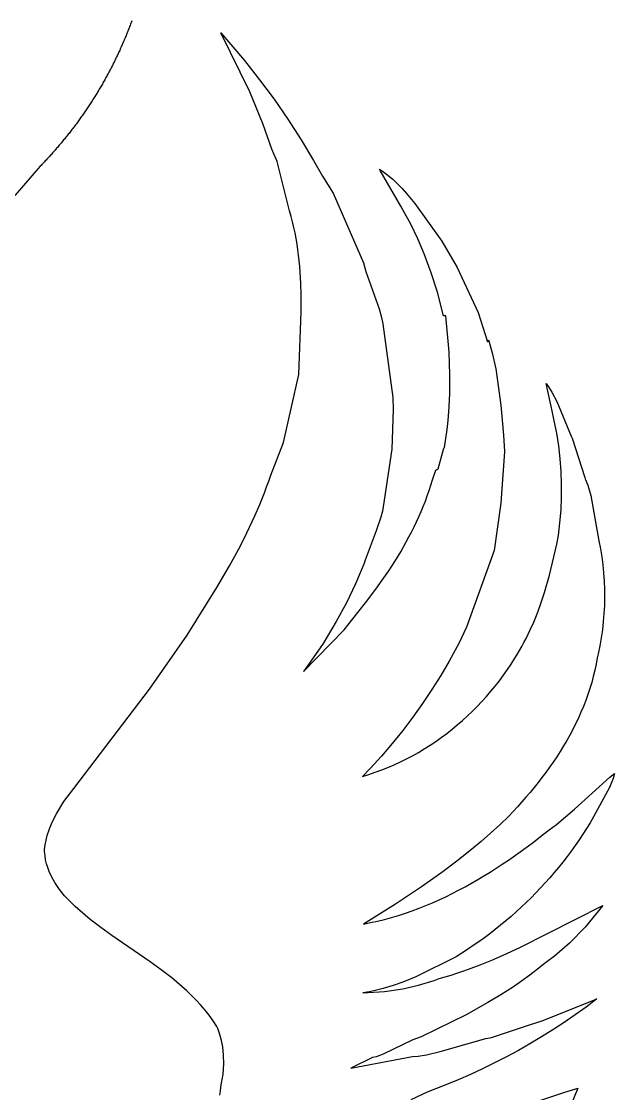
# Model space of a CAD drawing. Extents: x -388 to -35, y 578 to 1063.
# Drawn here: x -119.4 to -35.6, y 833.3 to 984.9 of the extents above; entities that cross this region are included whole.
import ezdxf

# ---------------------------------------------------------------- set-up
doc = ezdxf.new("R2010")
doc.units = 0
doc.layers.add('color#3f3f3fff', color=1, linetype='CONTINUOUS')
doc.layers.add('color#7d7d7dff', color=1, linetype='CONTINUOUS')

msp = doc.modelspace()

# ---------------------------------------------------------------- linework, layer by layer
at = {"layer": 'color#3f3f3fff'}
for points in [[(-91.36, 833.1), (-91.26, 833.66), (-91.21, 834.25), (-90.91, 836.03), (-90.81, 837.53), (-90.83, 838.73), (-90.96, 839.92), (-91.13, 840.8), (-91.37, 841.67), (-91.67, 842.52), (-91.79, 842.8), (-92.32, 843.6), (-92.88, 844.37), (-93.46, 845.12), (-94.08, 845.83), (-94.71, 846.52), (-95.37, 847.19), (-96.04, 847.83), (-96.74, 848.46), (-97.45, 849.07), (-98.17, 849.66), (-98.91, 850.24), (-99.67, 850.8), (-101.19, 851.91), (-106.65, 855.66), (-108.18, 856.77), (-108.93, 857.33), (-109.67, 857.91), (-110.4, 858.51), (-111.12, 859.12), (-111.81, 859.75), (-112.49, 860.4), (-113.3, 861.24), (-114.03, 862.15), (-114.68, 863.13), (-115.11, 863.9), (-115.47, 864.7), (-115.67, 865.25), (-115.84, 865.8), (-115.98, 866.37), (-116.07, 866.95), (-116.13, 867.53), (-116.14, 867.82), (-116.05, 868.49), (-115.92, 869.14), (-115.75, 869.79), (-115.44, 870.74), (-115.05, 871.66), (-114.45, 872.86), (-113.39, 874.58), (-112, 876.45), (-101.3, 890.49), (-95.97, 898.1), (-91.77, 904.84), (-90, 907.9), (-88.74, 910.23), (-87.94, 911.8), (-87.17, 913.39), (-86.43, 914.99), (-85.73, 916.61), (-85.07, 918.25), (-84.76, 919.08), (-84.46, 919.91), (-84.17, 920.74), (-82.38, 925.36), (-80.21, 934.98), (-79.86, 943.81), (-79.87, 946.22), (-79.92, 947.83), (-80.01, 949.43), (-80.07, 950.23), (-80.14, 951.03), (-80.23, 951.82), (-80.33, 952.62), (-80.45, 953.41), (-80.58, 954.2), (-80.73, 954.99), (-80.9, 955.77), (-81.08, 956.55), (-81.29, 957.33), (-81.51, 958.11), (-83.28, 965.1), (-84.02, 966.84), (-85.24, 970.34), (-87.13, 974.92), (-91.2, 983.26), (-89.51, 981.32), (-87.86, 979.35), (-85.74, 976.65), (-83.7, 973.88), (-81.76, 971.06), (-79.89, 968.17), (-78.12, 965.23), (-76.85, 963), (-75.36, 960.6), (-71.04, 950.75), (-70.73, 949.54), (-68.84, 944.25), (-68.51, 943.05), (-68.34, 942.12), (-66.93, 931.7), (-66.86, 930.01), (-67.05, 924.4), (-68.3, 916.26), (-68.39, 915.67), (-68.59, 914.8), (-69.25, 912.85), (-70.84, 908.71), (-71, 908.14), (-72.17, 905.37), (-73.47, 902.67), (-74.9, 900.03), (-76.78, 896.95), (-78.81, 893.97), (-79.52, 893), (-73.81, 898.85), (-72.77, 900.21), (-70.77, 902.69), (-69.33, 904.6), (-68.4, 905.89), (-67.5, 907.21), (-66.63, 908.55), (-65.8, 909.91), (-65.01, 911.3), (-64.63, 912), (-64.27, 912.7), (-63.91, 913.42), (-63.57, 914.13), (-63.23, 914.86), (-62.92, 915.58), (-62.61, 916.32), (-62.32, 917.06), (-62.04, 917.8), (-61.78, 918.56), (-61.53, 919.31), (-61.3, 920.08), (-60.82, 921.43), (-60.57, 921.6), (-60.51, 921.62), (-59.69, 924.56), (-59.62, 924.65), (-59.41, 925.92), (-59.23, 927.2), (-59.09, 928.48), (-58.93, 930.41), (-58.85, 932.34), (-58.84, 934.92), (-58.96, 938.14), (-59.42, 943.28), (-59.76, 943.25), (-60.62, 946.59), (-61.49, 949.33), (-62.49, 952.03), (-63.39, 954.15), (-64.39, 956.22), (-65.48, 958.25), (-65.77, 958.75), (-68.7, 963.79), (-68.78, 963.98), (-68.39, 963.72), (-68, 963.45), (-67.63, 963.17), (-67.27, 962.88), (-66.92, 962.57), (-66.24, 961.94), (-65.59, 961.27), (-64.98, 960.58), (-63.8, 959.13), (-59.98, 953.83), (-57.82, 950.1), (-54.84, 943.72), (-53.52, 939.57), (-53.39, 939.86), (-52.87, 938.04), (-52.37, 935.75), (-51.64, 930.62), (-51.28, 926.4), (-51.11, 924.07), (-51.65, 916.76), (-52.6, 910.09), (-56.5, 899.23), (-57.57, 896.96), (-57.8, 896.51), (-58.94, 894.45), (-60.14, 892.42), (-61.4, 890.42), (-62.71, 888.45), (-64.08, 886.53), (-65.51, 884.65), (-66.99, 882.81), (-68.53, 881.02), (-70.12, 879.27), (-71.21, 878.14), (-70.29, 878.42), (-69.39, 878.73), (-68.49, 879.07), (-67.6, 879.42), (-66.71, 879.8), (-65.84, 880.21), (-64.98, 880.63), (-64.13, 881.08), (-63.3, 881.55), (-62.47, 882.04), (-61.66, 882.56), (-60.86, 883.09), (-60.07, 883.64), (-59.3, 884.22), (-58.54, 884.81), (-57.8, 885.42), (-57.07, 886.05), (-56.36, 886.69), (-55.66, 887.36), (-54.98, 888.04), (-54.32, 888.74), (-53.67, 889.45), (-53.05, 890.18), (-52.44, 890.92), (-51.85, 891.68), (-51.28, 892.45), (-50.73, 893.24), (-50.2, 894.04), (-49.69, 894.86), (-49.34, 895.4), (-49.01, 895.95), (-48.69, 896.5), (-48.38, 897.06), (-48.09, 897.63), (-47.53, 898.78), (-47.01, 899.94), (-46.53, 901.12), (-46.08, 902.32), (-45.48, 904.14), (-44.77, 906.61), (-43.75, 910.97), (-43.49, 912.22), (-43.29, 914.02), (-43.14, 915.83), (-43.07, 917.64), (-43.07, 919.45), (-43.13, 921.26), (-43.26, 923.07), (-43.47, 924.87), (-43.74, 926.66), (-44.09, 928.44), (-44.37, 929.61), (-45.25, 933.71), (-44.9, 933.23), (-44.42, 932.47), (-43.75, 931.16), (-41.72, 926.23), (-41.58, 925.97), (-39.79, 920.39), (-39.71, 920.2), (-39.37, 919.33), (-38.95, 917.85), (-37.78, 911.45), (-37.56, 910.32), (-37.38, 909.19), (-37.24, 908.05), (-37.12, 906.91), (-37.05, 905.76), (-37, 904.61), (-36.99, 903.46), (-37.02, 902.32), (-37.08, 901.17), (-37.17, 900.03), (-37.3, 898.89), (-37.47, 897.75), (-37.66, 896.62), (-37.9, 895.49), (-38.03, 894.93), (-38.19, 894.04), (-38.37, 893.16), (-38.58, 892.28), (-38.81, 891.42), (-39.07, 890.56), (-39.35, 889.71), (-39.66, 888.87), (-39.98, 888.04), (-40.33, 887.21), (-40.69, 886.4), (-41.08, 885.59), (-41.48, 884.79), (-41.9, 884), (-42.34, 883.22), (-42.8, 882.45), (-43.27, 881.69), (-43.75, 880.93), (-44.26, 880.18), (-44.77, 879.45), (-45.3, 878.72), (-45.84, 878), (-46.39, 877.28), (-46.95, 876.58), (-47.52, 875.89), (-48.1, 875.2), (-49.29, 873.86), (-50.5, 872.55), (-51.79, 871.32), (-53.09, 870.13), (-54.43, 868.96), (-55.79, 867.82), (-57.86, 866.17), (-59.98, 864.57), (-62.87, 862.52), (-66.56, 860.07), (-71.08, 857.28), (-70.07, 857.47), (-69.06, 857.69), (-68.07, 857.93), (-67.08, 858.2), (-66.1, 858.49), (-65.12, 858.81), (-64.16, 859.14), (-63.2, 859.5), (-62.25, 859.88), (-61.31, 860.28), (-60.37, 860.7), (-59.44, 861.13), (-58.53, 861.59), (-57.61, 862.06), (-56.71, 862.54), (-55.81, 863.04), (-54.92, 863.56), (-54.04, 864.09), (-53.17, 864.63), (-52.3, 865.18), (-51.44, 865.75), (-50.58, 866.32), (-48.9, 867.5), (-47.24, 868.72), (-45.61, 869.96), (-44.81, 870.58), (-43.79, 871.34), (-41.24, 873.53), (-36.25, 878.05), (-35.58, 878.56), (-35.76, 877.87), (-36.28, 876.57), (-38.54, 872.43), (-39.03, 871.6), (-39.54, 870.78), (-40.06, 869.96), (-40.59, 869.16), (-41.14, 868.37), (-41.71, 867.58), (-42.29, 866.81), (-42.88, 866.04), (-43.48, 865.29), (-44.1, 864.55), (-44.73, 863.81), (-45.37, 863.09), (-46.03, 862.38), (-46.69, 861.68), (-47.37, 860.99), (-48.06, 860.32), (-48.76, 859.65), (-49.48, 859), (-50.2, 858.36), (-50.93, 857.73), (-51.68, 857.11), (-52.43, 856.51), (-53.2, 855.91), (-53.97, 855.34), (-54.75, 854.77), (-55.55, 854.22), (-56.35, 853.68), (-57.16, 853.15), (-57.98, 852.64), (-63.68, 849.81), (-65.5, 849.07), (-66.88, 848.58), (-68.28, 848.16), (-69.23, 847.92), (-70.19, 847.71), (-71.15, 847.55), (-68.11, 847.72), (-65.49, 848.11), (-63.27, 848.62), (-61.09, 849.31), (-60.38, 849.58), (-59.53, 849.81), (-58.69, 850.07), (-57.85, 850.33), (-57.02, 850.61), (-56.2, 850.91), (-54.56, 851.52), (-52.94, 852.18), (-51.33, 852.88), (-48.95, 853.98), (-37.22, 859.92), (-39.73, 856.83), (-41.96, 854.56), (-44.08, 852.74), (-45.35, 851.79), (-46.45, 850.89), (-47.57, 850.03), (-48.71, 849.2), (-49.87, 848.4), (-51.65, 847.25), (-53.47, 846.16), (-56.56, 844.45), (-62.9, 841.35), (-64.11, 840.89), (-68.3, 838.86), (-69.28, 838.52), (-69.78, 838.39), (-72.84, 836.88), (-64.14, 838.53), (-63.35, 838.61), (-62.17, 838.8), (-60.24, 839.25), (-53.75, 841.09), (-52.97, 841.25), (-47.44, 843.08), (-45.79, 843.58), (-38.43, 846.56), (-38.1, 846.68), (-39.61, 845.53), (-41.15, 844.42), (-42.71, 843.35), (-44.29, 842.31), (-45.9, 841.31), (-47.53, 840.34), (-49.17, 839.41), (-50.84, 838.52), (-52.53, 837.65), (-54.23, 836.82), (-55.95, 836.02), (-57.68, 835.26), (-59.42, 834.53), (-62.06, 833.49), (-64.37, 832.41)], [(-47.84, 831.77), (-42.77, 833.44), (-40.78, 834.06), (-42.74, 829.2)]]:
    msp.add_lwpolyline(points, dxfattribs=at)
at = {"layer": 'color#7d7d7dff'}
msp.add_lwpolyline([(-103.8, 984.98), (-103.86, 984.82), (-103.92, 984.66), (-103.98, 984.49), (-104.04, 984.33), (-104.11, 984.17), (-104.17, 984), (-104.23, 983.84), (-104.3, 983.68), (-104.36, 983.52), (-104.42, 983.36), (-104.49, 983.19), (-104.56, 983.03), (-104.62, 982.87), (-104.69, 982.71), (-104.75, 982.55), (-104.82, 982.39), (-104.89, 982.23), (-104.96, 982.07), (-105.03, 981.91), (-105.1, 981.75), (-105.17, 981.59), (-105.24, 981.43), (-105.31, 981.28), (-105.38, 981.12), (-105.45, 980.96), (-105.52, 980.8), (-105.59, 980.64), (-105.67, 980.49), (-105.74, 980.33), (-105.81, 980.17), (-105.89, 980.02), (-105.96, 979.86), (-106.04, 979.7), (-106.11, 979.55), (-106.19, 979.39), (-106.27, 979.24), (-106.34, 979.08), (-106.42, 978.93), (-106.5, 978.77), (-106.58, 978.62), (-106.65, 978.46), (-106.73, 978.31), (-106.81, 978.16), (-106.89, 978), (-106.97, 977.85), (-107.05, 977.7), (-107.14, 977.55), (-107.22, 977.39), (-107.3, 977.24), (-107.38, 977.09), (-107.47, 976.94), (-107.55, 976.79), (-107.63, 976.64), (-107.72, 976.49), (-107.8, 976.34), (-107.89, 976.19), (-107.97, 976.04), (-108.06, 975.89), (-108.15, 975.74), (-108.23, 975.59), (-108.32, 975.44), (-108.41, 975.29), (-108.5, 975.14), (-108.59, 975), (-108.67, 974.85), (-108.76, 974.7), (-108.85, 974.56), (-108.94, 974.41), (-109.04, 974.26), (-109.13, 974.12), (-109.22, 973.97), (-109.31, 973.83), (-109.4, 973.68), (-109.5, 973.54), (-109.59, 973.39), (-109.68, 973.25), (-109.78, 973.1), (-109.87, 972.96), (-109.97, 972.82), (-110.06, 972.67), (-110.16, 972.53), (-110.25, 972.39), (-110.35, 972.25), (-110.45, 972.1), (-110.55, 971.96), (-110.64, 971.82), (-110.74, 971.68), (-110.84, 971.54), (-110.94, 971.4), (-111.04, 971.26), (-111.14, 971.12), (-111.24, 970.98), (-111.34, 970.84), (-111.44, 970.7), (-111.54, 970.56), (-111.64, 970.43), (-111.75, 970.29), (-111.85, 970.15), (-111.95, 970.01), (-112.06, 969.88), (-112.16, 969.74), (-112.26, 969.6), (-112.37, 969.47), (-112.47, 969.33), (-112.58, 969.2), (-112.68, 969.06), (-112.79, 968.93), (-112.9, 968.79), (-113, 968.66), (-113.11, 968.52), (-113.22, 968.39), (-113.33, 968.26), (-113.44, 968.13), (-113.54, 967.99), (-113.65, 967.86), (-113.76, 967.73), (-113.87, 967.6), (-113.98, 967.47), (-114.1, 967.34), (-114.21, 967.21), (-114.32, 967.07), (-114.43, 966.95), (-114.54, 966.82), (-114.65, 966.69), (-114.77, 966.56), (-114.88, 966.43), (-115, 966.3), (-115.11, 966.17), (-115.22, 966.05), (-115.34, 965.92), (-115.45, 965.79), (-115.57, 965.67), (-115.69, 965.54), (-115.8, 965.41), (-115.92, 965.29), (-116.04, 965.16), (-116.15, 965.04), (-116.27, 964.91), (-116.39, 964.79), (-116.51, 964.67), (-116.63, 964.54), (-116.75, 964.42, -0.110149), (-207.36, 895.8, -0.083023)], format="xyb", dxfattribs=at)

doc.saveas('drawing.dxf')
